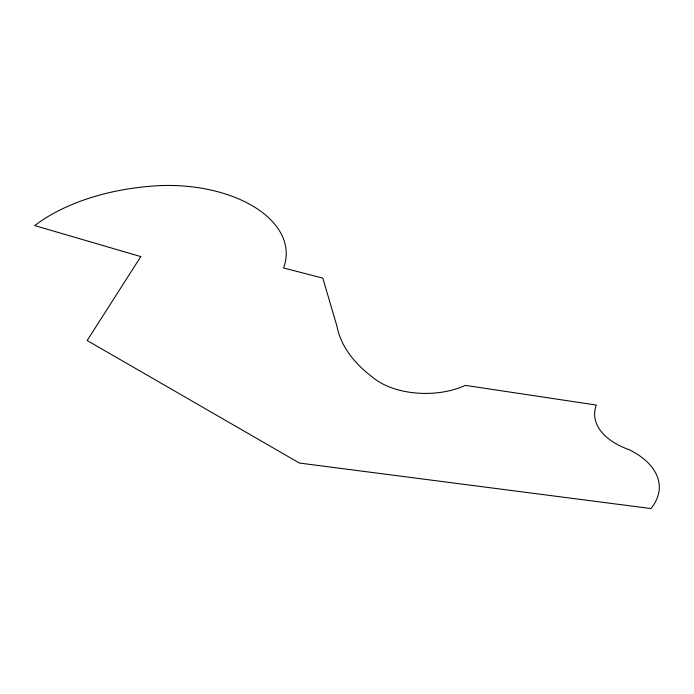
<?xml version="1.0" encoding="UTF-8"?>
<svg xmlns="http://www.w3.org/2000/svg" width="694" height="694" viewBox="0 0 694 694"><rect width="100%" height="100%" fill="white"/><g stroke="black" fill="none" stroke-linecap="round" stroke-linejoin="round"><path stroke-width="1.04" d="M140.795 256.598L87.158 340.511L299.392 463.045L650.877 508.546A85.162 49.17 0 0 0 629.111 449.677A72.237 41.701 0 0 1 596.346 405.062L465.37 385.37A63.917 36.903 0 0 1 372.383 377.033A175.634 101.402 0 0 1 336.989 326.371L322.823 278.138L283.551 267.971A117.911 68.073 0 0 0 149.921 186.287A176.406 101.845 0 0 0 34.7 225.576L140.795 256.598"/></g></svg>
